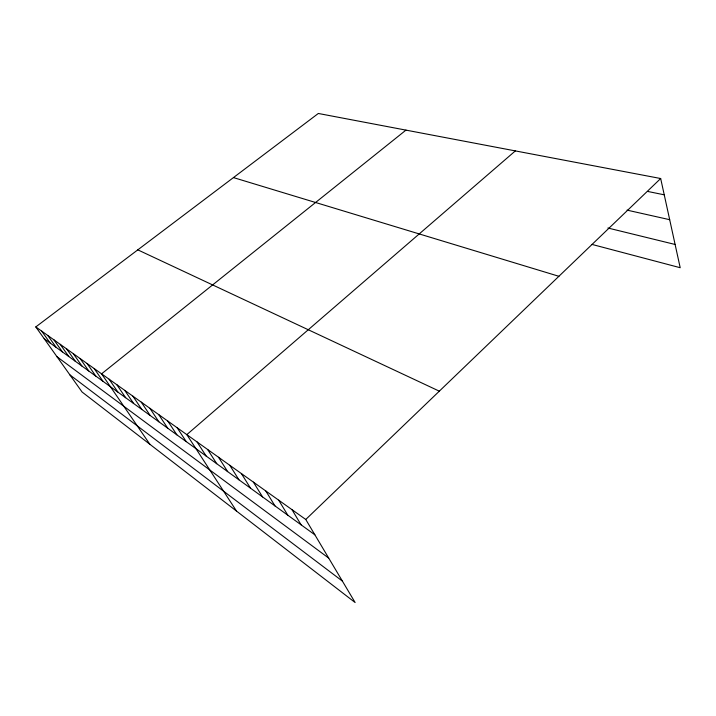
<?xml version="1.0" encoding="UTF-8"?>
<svg xmlns="http://www.w3.org/2000/svg" width="716" height="716" viewBox="0 0 716 716"><rect width="100%" height="100%" fill="white"/><g stroke="black" fill="none" stroke-linecap="round" stroke-linejoin="round"><path stroke-width="1.07" d="M660.671 178.517L318.325 113.468L35.8 326.917L82.072 392.01L355.127 602.532L305.759 519.476L660.671 178.517L680.2 267.712L591.908 244.398M515.35 150.906L186.822 434.639L236.531 511.099M405.954 130.124L101.582 373.833L149.895 444.305M647.944 191.494L664.242 194.815M627.055 210.128L669.693 219.696M607.911 228.01L675.116 244.469M233.461 177.586L558.892 276.295M137.803 249.857L439.32 391.169M35.8 326.917L305.759 519.476M44.168 338.695L314.879 534.816M57.029 356.774L328.716 558.104M69.908 374.898L342.391 581.106M41.698 331.114L50.111 342.991M47.73 335.419L56.188 347.394M53.897 339.823L62.399 351.896M60.225 344.333L68.763 356.514M66.695 348.952L75.287 361.231M73.336 353.686L81.955 366.064M80.129 358.537L88.802 371.022M87.101 363.504L95.81 376.106M94.243 368.606L102.997 381.306M109.101 379.203L117.925 392.126M116.824 384.707L125.685 397.747M124.754 390.363L133.65 403.52M132.899 396.172L141.822 409.445M141.267 402.141L150.226 415.531M149.868 408.272L158.863 421.787M158.71 414.582L167.732 428.213M167.812 421.08L176.861 434.827M177.174 427.756L186.25 441.629M197.052 441.942L206.172 456.065M207.613 449.469L216.751 463.726M218.514 457.247L227.661 471.629M229.764 465.266L238.929 479.792M241.381 473.553L250.555 488.214M253.392 482.128L262.566 496.922M265.815 490.988L274.98 505.917M278.667 500.153L287.823 515.216M291.976 509.649L301.114 524.846"/></g></svg>
